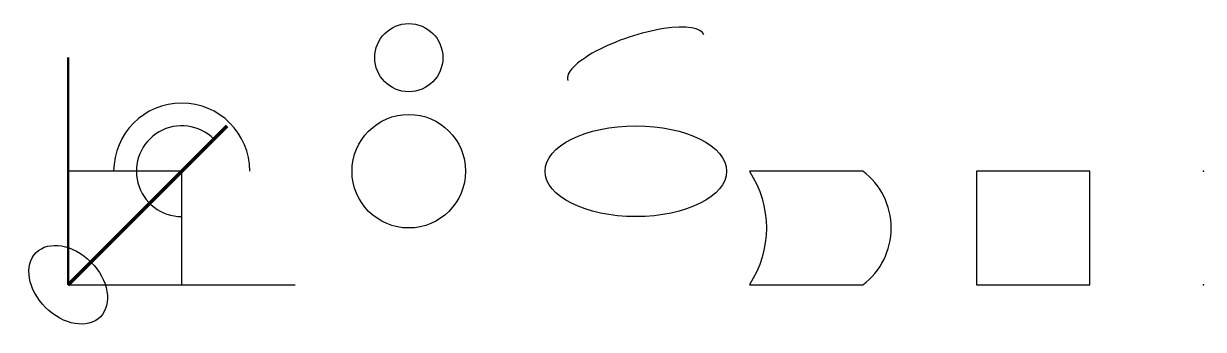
# Model space of a CAD drawing. Header units: metres. Extents: x -20 to 500, y -20 to 115.
import ezdxf

# ---------------------------------------------------------------- set-up
doc = ezdxf.new("R2010")
doc.units = ezdxf.units.M

msp = doc.modelspace()

# ---------------------------------------------------------------- linework, layer by layer
at = {"color": 2, "lineweight": 50}
msp.add_line((0, 0), (0, 100), dxfattribs=at)
at = {"color": 3, "lineweight": 100}
msp.add_line((0, 0), (70, 70), dxfattribs=at)
at = {"color": 1}
msp.add_line((0, 0), (100, 0), dxfattribs=at)
at = {"color": 3}
msp.add_lwpolyline([(300, 0), (350, 0, 0.5), (350, 50), (300, 50, -0.3)], format="xyb", close=True, dxfattribs=at)
at = {"color": 4}
msp.add_lwpolyline([(400, 0), (450, 0), (450, 50), (400, 50)], close=True, dxfattribs=at)
at = {"color": 5}
msp.add_polyline3d([(0, 0, 0), (50, 0, 20), (50, 50, 40), (0, 50, 60)], dxfattribs=at)
at = {"color": 7}
msp.add_circle((150, 100), 15, dxfattribs=at)
at = {"color": 6}
msp.add_circle((150, 50), 25, dxfattribs=at)
at = {"color": 1, "extrusion": (0.5, 0.5, 0.707107)}
msp.add_circle((0, 0), 20, dxfattribs=at)
at = {"color": 4}
msp.add_arc((50, 50), 30, 0, 180, dxfattribs=at)
at = {"color": 5}
msp.add_arc((50, 50), 20, 45, 270, dxfattribs=at)
at = {"color": 2}
msp.add_ellipse((250, 100), major_axis=(30, 10), ratio=0.3, start_param=0, end_param=3.141593, dxfattribs=at)
at = {"color": 1}
msp.add_ellipse((250, 50), major_axis=(40, 0), ratio=0.5, dxfattribs=at)
at = {"color": 7}
msp.add_point((500, 50), dxfattribs=at)
at = {"color": 6}
msp.add_point((500, 0), dxfattribs=at)

doc.saveas('drawing.dxf')
